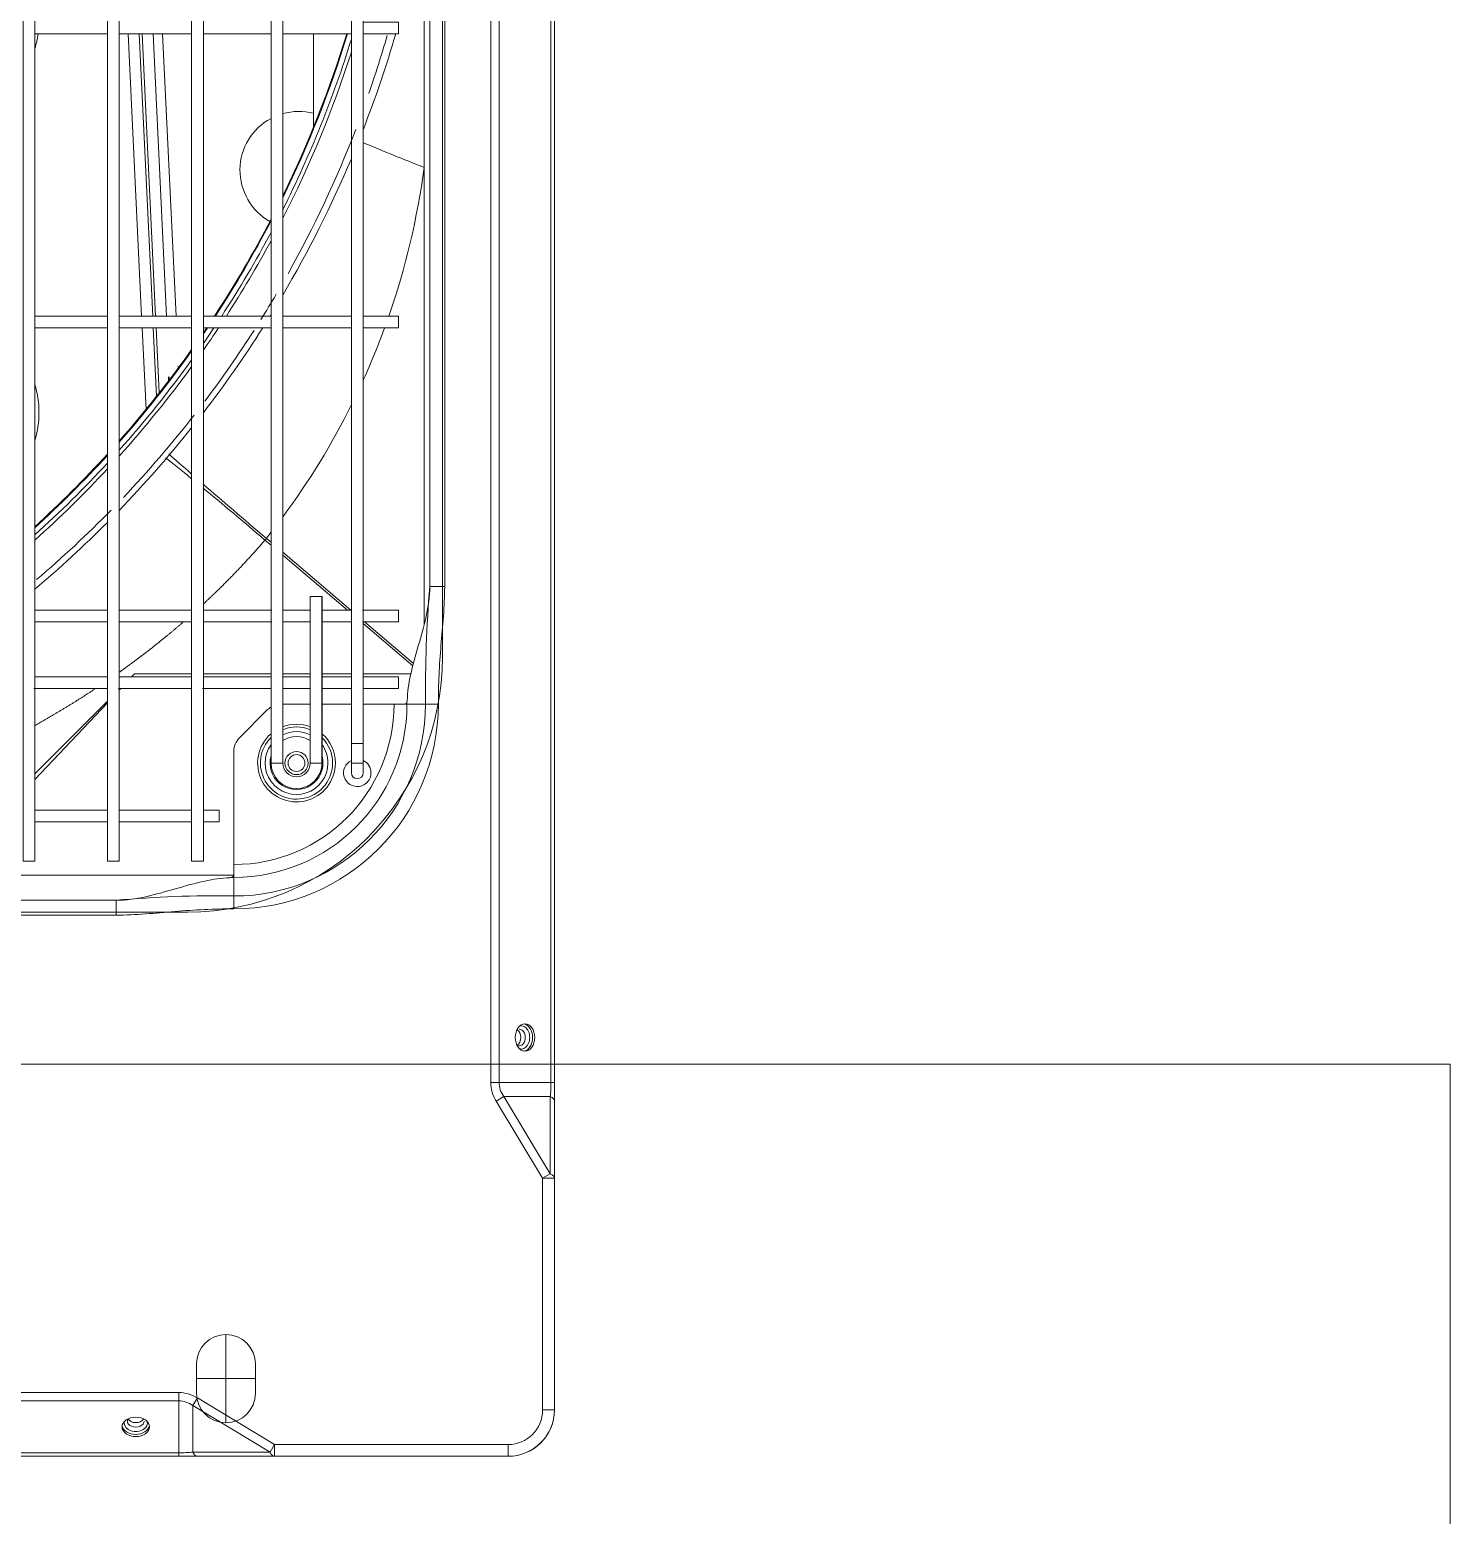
# Model space of a CAD drawing. Header units: millimetres. Extents: x 147592 to 201688, y -27981 to 8299.
# Drawn here: x 167237.8 to 167600, y -965 to -586.3 of the extents above; entities that cross this region are included whole.
import ezdxf

# ---------------------------------------------------------------- set-up
doc = ezdxf.new("R2010")
doc.units = ezdxf.units.MM
for name, color, linetype, lineweight in [('G-XREF-____-OTLN', 7, 'Continuous', 5), ('M-EQPM-____-OTLN', 7, 'Continuous', 5), ('S-FNDN-____-OTLN', 7, 'Continuous', 5)]:
    doc.layers.add(name, color=color, linetype=linetype, lineweight=lineweight)

# ---------------------------------------------------------------- blocks, each defined once
blk = doc.blocks.new('YXQH_ST_B9-20_rvt-1-二层给排水_消防平面图')
at = {"layer": 'S-FNDN-____-OTLN', "color": 251, "lineweight": 18, "true_color": 0x515151}
for p, q in [((167600.01, -850), (165600.01, -850)), ((167600.01, -1050), (167600.01, -850))]:
    blk.add_line(p, q, dxfattribs=at)
blk = doc.blocks.new('RUXYQ18BA - top_dwg-2871796-二层给排水_消防平面图')
at = {"layer": 'G-XREF-____-OTLN'}
for p, q in [((1342.59, 188.42), (1342.59, -336.37)), ((1345.59, -336.37), (1345.59, 188.42)), ((1383.07, -291.39), (1383.07, 143.44)), ((1282.36, -150.44), (1300.86, -150.44)), ((1303.85, -150.44), (1322.35, -150.44)), ((1312.42, -222.42), (1308.99, -150.44)), ((1325.35, -150.44), (1342.59, -150.44)), ((1345.59, -150.44), (1363.08, -150.44)), ((1353.38, -174.36), (1353.38, -150.44)), ((1300.86, -222.42), (1282.36, -222.42)), ((1322.35, -222.42), (1303.85, -222.42)), ((1342.59, -222.42), (1325.35, -222.42)), ((1342.38, -222.42), (1342.59, -222.07)), ((1363.08, -222.42), (1345.59, -222.42)), ((1282.36, -225.41), (1300.86, -225.41)), ((1303.85, -225.41), (1322.35, -225.41)), ((1313.4, -242.87), (1312.56, -225.41)), ((1325.35, -225.41), (1342.59, -225.41)), ((1345.59, -225.41), (1363.08, -225.41)), ((1300.86, -297.39), (1282.36, -297.39)), ((1322.35, -297.39), (1303.85, -297.39)), ((1342.59, -297.39), (1325.35, -297.39)), ((1352.59, -297.39), (1345.59, -297.39)), ((1363.08, -297.39), (1355.58, -297.39)), ((1282.36, -300.38), (1300.86, -300.38)), ((1303.85, -300.38), (1322.35, -300.38)), ((1325.35, -300.38), (1342.59, -300.38)), ((1345.59, -300.38), (1352.59, -300.38)), ((1355.58, -300.38), (1363.08, -300.38)), ((1342.59, -313.65), (1325.35, -313.65)), ((1352.59, -313.65), (1345.59, -313.65)), ((1363.08, -313.65), (1355.58, -313.65)), ((1378.29, -313.65), (1366.08, -313.65)), ((1300.86, -314.38), (1282.36, -314.38)), ((1282.36, -317.38), (1300.86, -317.38)), ((1322.35, -314.38), (1303.85, -314.38)), ((1304.06, -317.38), (1303.85, -317.58)), ((1304.26, -317.38), (1303.85, -317.81)), ((1303.85, -317.38), (1322.35, -317.38)), ((1342.59, -314.38), (1325.35, -314.38)), ((1325.35, -317.38), (1342.59, -317.38)), ((1352.59, -314.38), (1345.59, -314.38)), ((1345.59, -317.38), (1352.59, -317.38)), ((1363.08, -314.38), (1355.58, -314.38)), ((1355.58, -317.38), (1363.08, -317.38)), ((1300.86, -320.59), (1282.36, -339.12)), ((1300.86, -320.98), (1282.36, -340.57)), ((1352.59, -321.38), (1345.59, -321.38)), ((1363.08, -321.38), (1355.58, -321.38)), ((1341.62, -322.84), (1334.56, -329.91)), ((1300.86, -348.36), (1282.36, -348.36)), ((1322.35, -348.36), (1303.85, -348.36)), ((1282.36, -351.36), (1300.86, -351.36)), ((1303.85, -351.36), (1322.35, -351.36)), ((893.27, -371.36), (1303.1, -371.36)), ((1414.86, -442.24), (1414.86, -501.3)), ((1323.6, -489.56), (1323.6, -497.05)), ((1338.59, -497.05), (1338.59, -489.56))]:
    blk.add_line(p, q, dxfattribs=at)
at = {"layer": 'G-XREF-____-OTLN', "color": 251, "true_color": 0x666666}
for p, q in [((1309.58, -222.42), (1306.15, -150.44)), ((1309.73, -150.44), (1313.16, -222.42)), ((1315.95, -222.42), (1312.52, -150.44)), ((1314.94, -150.44), (1318.36, -222.42)), ((1310.71, -246.21), (1309.72, -225.41)), ((1313.3, -225.41), (1314.09, -241.99)), ((1316.42, -237.93), (1316.47, -238.92)), ((1342.59, -280.84), (1341.04, -279.52)), ((1341.4, -279.08), (1342.59, -280.09)), ((1345.59, -282.64), (1362.94, -297.39)), ((1362.05, -297.39), (1345.59, -283.39)), ((1378.77, -311.6), (1366.08, -300.81)), ((1366.46, -300.38), (1378.93, -310.99)), ((1342.59, -336.37), (1345.59, -336.37)), ((1355.58, -336.37), (1352.59, -336.37)), ((1363.08, -336.37), (1366.08, -336.37)), ((1319.06, -512.22), (1319.06, -513.1))]:
    blk.add_line(p, q, dxfattribs=at)
at = {"layer": 'G-XREF-____-OTLN', "color": 5, "true_color": 0x0000ff}
for p, q in [((1331.09, -482.06), (1331.09, -504.55)), ((1323.6, -493.3), (1338.59, -493.3))]:
    blk.add_line(p, q, dxfattribs=at)
at = {"layer": 'G-XREF-____-OTLN', "flags": 128}
for points in [[(1414.86, 243.4), (1414.86, 184.34), (1414.86, 164.68), (1414.86, 159.89), (1414.86, -417.8), (1414.86, -422.58), (1414.86, -442.24)], [(1363.08, 190.92), (1363.08, 188.42), (1363.08, -336.37), (1363.08, -338.87)], [(1366.08, -338.87), (1366.08, -336.37), (1366.08, 188.42), (1366.08, 190.92)], [(1381.62, -300.94), (1381.62, -184.51), (1381.62, -118)], [(1366.08, -150.44), (1375.08, -150.44), (1375.08, -147.45), (1366.08, -147.45)], [(1366.08, -225.41), (1375.08, -225.41), (1375.08, -222.42), (1366.08, -222.42)], [(1355.58, -336.37), (1355.58, -293.89), (1352.59, -293.89), (1352.59, -336.37)], [(1366.08, -300.38), (1375.08, -300.38), (1375.08, -297.39), (1366.08, -297.39)], [(1322.35, -313.65), (1307.78, -313.65), (1307.05, -314.38), (1307.78, -313.65)], [(1366.08, -317.38), (1375.08, -317.38), (1375.08, -314.38), (1366.08, -314.38)], [(1376.52, -321.38), (1373.95, -321.38), (1366.08, -321.38)], [(1333.09, -333.44), (1333.09, -362.24), (1333.08, -364.94), (1259.35, -364.94), (1256.17, -368.13), (930.3, -368.13), (931.1, -366.18)], [(1325.35, -351.36), (1329.34, -351.36), (1329.34, -348.36), (1325.35, -348.36)], [(1403.06, -513.1), (1343.51, -513.1), (1323.84, -513.1), (1319.06, -513.1), (267.56, -513.1), (262.78, -513.1), (243.11, -513.1), (183.55, -513.1)]]:
    blk.add_lwpolyline(points, dxfattribs=at)
for points in [[(1282.36, 213.41), (1279.36, 213.41), (1279.36, -361.36), (1282.36, -361.36)], [(1303.85, 213.41), (1300.86, 213.41), (1300.86, -361.36), (1303.85, -361.36)], [(1325.35, 213.41), (1322.35, 213.41), (1322.35, -361.36), (1325.35, -361.36)]]:
    blk.add_lwpolyline(points, close=True, dxfattribs=at)
at = {"layer": 'G-XREF-____-OTLN', "color": 251, "true_color": 0x666666, "flags": 128}
for points in [[(1400.74, -417.8), (1398.62, -417.8), (1398.62, 159.89), (1400.74, 159.89), (1400.74, -417.8), (1413.98, -417.8), (1414.86, -417.8)], [(1413.98, -417.8), (1413.98, 159.89), (1400.74, 159.89)], [(1383.07, 143.44), (1386.87, 143.44), (1386.87, -291.39), (1383.07, -291.39)], [(1376.52, -321.38), (1377.24, -321.38), (1377.3, -321.38), (1381.98, -321.38), (1385.27, -321.38)], [(1333.09, -373.55), (1333.09, -370.26), (1333.09, -365.58), (1333.09, -365.53), (1333.09, -364.8)], [(1303.1, -371.36), (1303.1, -375.15), (893.27, -375.15), (893.27, -371.36)], [(1414.86, -501.3), (1411.86, -501.3), (1411.86, -442.24), (1400.01, -422.58), (1401.96, -421.4), (1413.81, -441.07), (1413.81, -421.4), (1401.96, -421.4)], [(1414.86, -442.24), (1411.86, -442.24), (1413.81, -441.07)], [(267.56, -498.98), (267.56, -496.86), (1319.06, -496.86), (1319.06, -498.98), (1319.06, -512.22), (267.56, -512.22)], [(1319.06, -498.98), (267.56, -498.98), (267.56, -512.22), (267.56, -513.1)], [(1322.67, -500.19), (1323.84, -498.24), (1343.51, -510.1), (1403.06, -510.1), (1403.06, -513.1)], [(1342.33, -512.05), (1343.51, -510.1), (1343.51, -513.1)]]:
    blk.add_lwpolyline(points, dxfattribs=at)
blk.add_lwpolyline([(1322.67, -512.05), (1342.33, -512.05), (1322.67, -500.19)], close=True, dxfattribs=at)
at = {"layer": 'G-XREF-____-OTLN', "color": 251, "true_color": 0x666666}
blk.add_circle((1349.09, -336.37), 2.95, dxfattribs=at)
at = {"layer": 'G-XREF-____-OTLN'}
blk.add_circle((1349.09, -336.37), 2.15, dxfattribs=at)
at = {"layer": 'G-XREF-____-OTLN', "color": 251, "true_color": 0x666666}
for centre, radius, start, end in [((1258.34, -147.03), 25.07, 343.3439, 352.1787), ((1093.23, -68.44), 282.44, 333.3143, 342.8273), ((1093.23, -68.44), 283.44, 332.9151, 342.1851), ((1191.26, -159.39), 192.01, 340.8196, 352.4854), ((1093.23, -68.44), 282.44, 326.9651, 331.9901), ((1093.23, -68.44), 283.44, 327.0964, 331.6126), ((1093.23, -68.44), 283.44, 324.9766, 326.3714), ((1093.23, -68.44), 282.44, 325.267, 326.2364), ((1191.26, -159.39), 192.01, 335.6524, 339.8647), ((1093.23, -68.44), 282.44, 318.2213, 324.2132), ((1093.23, -68.44), 283.44, 317.9957, 323.9338), ((1327.59, -225.8), 16.49, 227.3562, 229.5874), ((1327.59, -225.8), 12.92, 227.3562, 228.6025), ((1258.34, -246.99), 25.07, 0, 16.6561), ((1191.26, -159.39), 192.01, 323.5236, 333.5233), ((1258.34, -246.99), 25.07, 343.3439, 0), ((1093.23, -68.44), 282.44, 312.0386, 317.3162), ((1093.23, -68.44), 283.44, 311.8567, 317.0976), ((1332.28, -271.98), 11.56, 319.2903, 322.1251), ((1191.26, -159.39), 192.01, 321.4416, 322.0311), ((1723.68, -318.86), 341.72, 175.3893, 180.4224), ((1333.09, -321.38), 44.15, 270, 0), ((1333.09, -321.38), 52.17, 270, 360), ((1333.09, -321.38), 40.86, 270, 0), ((1333.09, -321.38), 48.88, 270, 0), ((1399.61, -321.38), 22.37, 178.5448, 180), ((1349.09, -336.37), 9.91, 130.967, 360), ((1349.09, -336.37), 9.91, 69.3273, 110.6727), ((1349.09, -336.37), 9.2, 67.6576, 112.3424), ((1349.09, -336.37), 8.02, 64.15, 115.85), ((1349.09, -336.37), 9.91, 0, 49.033), ((1349.09, -336.37), 9.2, 134.9085, 360), ((1349.09, -336.37), 8.02, 144.0711, 360), ((1349.09, -336.37), 6.75, 58.7898, 121.2102), ((1349.09, -336.37), 9.2, 0, 45.0915), ((1349.09, -336.37), 8.02, 0, 35.9289), ((1349.09, -336.37), 6.75, 164.2243, 360), ((1349.09, -336.37), 6.75, 0, 15.7757), ((1333.09, -387.89), 22.37, 90, 91.4552), ((1328.43, -653.29), 283.07, 89.0557, 95.1325), ((1403.06, -501.3), 8.8, 270, 360)]:
    blk.add_arc(centre, radius, start, end, dxfattribs=at)
at = {"layer": 'G-XREF-____-OTLN'}
for centre, radius, start, end in [((1093.23, -68.44), 280.89, 333.9514, 343.0262), ((1093.23, -68.44), 281.09, 333.8682, 343.0386), ((1093.23, -68.44), 292.88, 338.6842, 343.7411), ((1349.66, -185.23), 14.99, 75.6159, 105.7582), ((1349.66, -185.23), 14.99, 75.6159, 105.7582), ((1349.66, -185.23), 14.99, 118.1368, 240.6222), ((1349.66, -185.23), 14.99, 118.1368, 240.6222), ((1554.97, 263.94), 480.78, 246.8559, 248.8652), ((1093.23, -68.44), 292.88, 329.4996, 337.1246), ((1093.23, -68.44), 280.89, 326.7589, 332.5913), ((1093.23, -68.44), 281.09, 326.7857, 332.5129), ((1093.23, -68.44), 280.89, 325.7264, 326.0245), ((1093.23, -68.44), 292.88, 322.4209, 327.5916), ((1093.23, -68.44), 281.09, 325.6666, 326.0519), ((1093.23, -68.44), 280.89, 318.577, 324.6548), ((1093.23, -68.44), 281.09, 318.5308, 324.5974), ((1093.23, -68.44), 292.88, 315.983, 321.4692), ((1093.23, -68.44), 280.89, 312.3248, 317.6607), ((1093.23, -68.44), 281.09, 312.2877, 317.616), ((1093.23, -68.44), 292.88, 310.2223, 315.1451), ((1375.57, -320.32), 1.75, 343.7632, 358.0938), ((1345.16, -326.37), 5, 120.9449, 135), ((1338.09, -333.44), 5, 135, 180), ((1349.09, -336.37), 6.5, 180, 360), ((1349.09, -336.37), 3.5, 180, 0), ((1364.58, -338.87), 3.5, 115.3769, 0), ((1364.58, -338.87), 3.5, 0, 64.6231), ((1364.58, -338.87), 1.5, 180, 0), ((1332.03, -363.85), 1.75, 271.9062, 286.2368), ((1331.09, -489.56), 7.5, 0, 180), ((1331.09, -497.05), 7.5, 180, 360), ((1403.06, -501.3), 11.8, 270, 360)]:
    blk.add_arc(centre, radius, start, end, dxfattribs=at)
at = {"layer": 'G-XREF-____-OTLN', "color": 251, "true_color": 0x666666}
for centre, major_axis, ratio, start_param, end_param in [((1341.04, -281.35), (-31.86, 27.34), 0.033084, 5.370745, 5.661238), ((1342.96, -279.08), (-32.07, 27.07), 0.023917, 0.623606, 0.889002), ((1341.04, -281.35), (-31.86, 27.34), 0.033084, 4.740773, 5.257587), ((1342.96, -279.08), (-32.07, 27.07), 0.023917, 1.00818, 1.542472), ((1405.9, -406.34), (0, 2.15), 0.707107, 3.142557, 6.299737), ((1406.47, -406.34), (0, 2.95), 0.707107, 3.141593, 6.541554), ((1406.47, -406.34), (0, 2.95), 0.707107, 2.878358, 3.141593), ((1415.87, -417.8), (17.25, 0), 0.707107, 3.141593, 3.544589), ((1415.87, -417.8), (15.13, 0), 0.60798, 3.141593, 3.544589), ((1411.86, -417.8), (0, 9.2), 0.230578, 4.309392, 4.712389), ((1411.86, -422.58), (-3, 0), 0.516334, 3.141593, 4.004199), ((1411.86, -442.24), (3, 0), 0.516334, 0, 0.862606), ((1319.06, -514.11), (0, 17.25), 0.707107, 5.880189, 6.283185), ((1319.06, -514.11), (0, 15.13), 0.60798, 5.880189, 6.283185), ((1308.1, -504.7), (2.95, 0), 0.707107, 3.141593, 6.541546), ((1308.1, -504.7), (2.95, 0), 0.707107, 2.883232, 3.141593), ((1308.1, -504.14), (2.15, 0), 0.707107, 3.142557, 6.299737), ((1319.06, -510.1), (9.2, 0), 0.230578, 4.712389, 5.115386), ((1323.84, -510.1), (0, 3), 0.516334, 2.278987, 3.141593), ((1343.51, -510.1), (0, 3), 0.516334, 2.278987, 3.141593)]:
    blk.add_ellipse(centre, major_axis=major_axis, ratio=ratio, start_param=start_param, end_param=end_param, dxfattribs=at)
at = {"layer": 'G-XREF-____-OTLN'}
for centre, major_axis in [((1407.36, -406.34), (0, 3.5)), ((1308.1, -505.6), (3.5, 0))]:
    blk.add_ellipse(centre, major_axis=major_axis, ratio=0.707107, dxfattribs=at)
for centre, major_axis, start_param, end_param in [((1404.77, -406.34), (0, 2.15), 3.563087, 5.858124), ((1406.8, -406.34), (0, 3.5), 3.256126, 6.168652), ((1308.1, -503), (2.15, 0), 3.561886, 5.848844), ((1308.1, -505.04), (3.5, 0), 3.256129, 6.168649)]:
    blk.add_ellipse(centre, major_axis=major_axis, ratio=0.707107, start_param=start_param, end_param=end_param, dxfattribs=at)
at = {"layer": 'G-XREF-____-OTLN', "color": 251, "true_color": 0x666666}
for points, degree, knots in [([(1341.04, -279.52), (1335.36, -286.14), (1328.99, -292.34), (1327.24, -294.04), (1325.45, -295.71)], 2, [0, 0, 0, 0.03125, 0.03125, 0.03998388, 0.03998388, 0.03998388]), ([(1386.87, -291.39), (1386.87, -293.89), (1386.74, -296.39), (1386.36, -301.38), (1386.13, -303.88), (1385.72, -308.87), (1385.55, -311.37), (1385.33, -316.37), (1385.27, -318.87), (1385.27, -321.38)], 3, [0, 0, 0, 0, 0.25, 0.25, 0.5, 0.5, 0.75, 0.75, 1, 1, 1, 1]), ([(1320.09, -300.5), (1318.02, -302.3), (1315.88, -304.06), (1310.1, -308.8), (1303.9, -313.21)], 2, [0.05276469, 0.05276469, 0.05276469, 0.0625, 0.0625, 0.08937189, 0.08937189, 0.08937189]), ([(1297.66, -317.49), (1292.52, -320.9), (1287.13, -324.06), (1284.79, -325.44), (1282.41, -326.77)], 2, [0.10289386, 0.10289386, 0.10289386, 0.125, 0.125, 0.13494031, 0.13494031, 0.13494031]), ([(1333.09, -373.55), (1330.59, -373.55), (1328.08, -373.61), (1323.08, -373.84), (1320.59, -374.01), (1315.6, -374.41), (1313.1, -374.64), (1308.11, -375.02), (1305.61, -375.15), (1303.1, -375.15)], 3, [0, 0, 0, 0, 0.25, 0.25, 0.5, 0.5, 0.75, 0.75, 1, 1, 1, 1])]:
    blk.add_open_spline(points, degree=degree, knots=knots, dxfattribs=at)
at = {"layer": 'G-XREF-____-OTLN'}
for points, knots in [([(1383.07, -291.39), (1383.07, -293.91), (1382.71, -296.43), (1381.61, -301.46), (1380.87, -303.97), (1379.42, -308.98), (1378.7, -311.48), (1377.71, -316.11), (1377.4, -318.25), (1377.32, -320.38)], [0, 0, 0, 0, 0.258763, 0.258763, 0.517526, 0.517526, 0.776289, 0.776289, 1, 1, 1, 1]), ([(1376.52, -321.38), (1376.61, -321.38), (1376.69, -321.37), (1376.84, -321.33), (1376.91, -321.29), (1377.03, -321.2), (1377.09, -321.14), (1377.18, -320.99), (1377.22, -320.91), (1377.25, -320.81)], [0, 0, 0, 0, 0.25, 0.25, 0.5, 0.5, 0.75, 0.75, 1, 1, 1, 1]), ([(1332.09, -365.6), (1329.96, -365.68), (1327.83, -366), (1323.19, -366.99), (1320.7, -367.7), (1315.69, -369.15), (1313.18, -369.89), (1308.15, -370.99), (1305.63, -371.36), (1303.1, -371.36)], [0, 0, 0, 0, 0.223711, 0.223711, 0.482474, 0.482474, 0.741237, 0.741237, 1, 1, 1, 1]), ([(1332.52, -365.53), (1332.72, -365.47), (1332.87, -365.38), (1333.06, -365.12), (1333.09, -364.97), (1333.09, -364.8)], [0, 0, 0, 0, 0.5, 0.5, 1, 1, 1, 1]), ([(1405.9, -408.47), (1405.88, -408.48), (1405.73, -408.51), (1405.56, -408.43), (1405.4, -408.3), (1405.39, -408.29)], [0, 0, 0, 0, 0.0376259, 0.300995, 0.3150279, 0.3150279, 0.3150279, 0.3150279]), ([(1305.97, -504.14), (1305.96, -504.12), (1305.93, -503.97), (1306.02, -503.79), (1306.15, -503.63), (1306.16, -503.62)], [0, 0, 0, 0, 0.0376259, 0.300995, 0.3193476, 0.3193476, 0.3193476, 0.3193476])]:
    blk.add_open_spline(points, degree=3, knots=knots, dxfattribs=at)
blk = doc.blocks.new('RUXYQ18BA - top_dwg-V211-二层给排水_消防平面图')
at = {"layer": 'G-XREF-____-OTLN'}
for p, q in [((1342.59, 188.42), (1342.59, -336.37)), ((1345.59, -336.37), (1345.59, 188.42)), ((1383.07, -291.39), (1383.07, 143.44)), ((1282.36, -150.44), (1300.86, -150.44)), ((1303.85, -150.44), (1322.35, -150.44)), ((1312.42, -222.42), (1308.99, -150.44)), ((1325.35, -150.44), (1342.59, -150.44)), ((1345.59, -150.44), (1363.08, -150.44)), ((1353.38, -174.36), (1353.38, -150.44)), ((1300.86, -222.42), (1282.36, -222.42)), ((1322.35, -222.42), (1303.85, -222.42)), ((1342.59, -222.42), (1325.35, -222.42)), ((1342.38, -222.42), (1342.59, -222.07)), ((1363.08, -222.42), (1345.59, -222.42)), ((1282.36, -225.41), (1300.86, -225.41)), ((1303.85, -225.41), (1322.35, -225.41)), ((1313.4, -242.87), (1312.56, -225.41)), ((1325.35, -225.41), (1342.59, -225.41)), ((1345.59, -225.41), (1363.08, -225.41)), ((1300.86, -297.39), (1282.36, -297.39)), ((1322.35, -297.39), (1303.85, -297.39)), ((1342.59, -297.39), (1325.35, -297.39)), ((1352.59, -297.39), (1345.59, -297.39)), ((1363.08, -297.39), (1355.58, -297.39)), ((1282.36, -300.38), (1300.86, -300.38)), ((1303.85, -300.38), (1322.35, -300.38)), ((1325.35, -300.38), (1342.59, -300.38)), ((1345.59, -300.38), (1352.59, -300.38)), ((1355.58, -300.38), (1363.08, -300.38)), ((1342.59, -313.65), (1325.35, -313.65)), ((1352.59, -313.65), (1345.59, -313.65)), ((1363.08, -313.65), (1355.58, -313.65)), ((1378.29, -313.65), (1366.08, -313.65)), ((1300.86, -314.38), (1282.36, -314.38)), ((1282.36, -317.38), (1300.86, -317.38)), ((1322.35, -314.38), (1303.85, -314.38)), ((1304.06, -317.38), (1303.85, -317.58)), ((1304.26, -317.38), (1303.85, -317.81)), ((1303.85, -317.38), (1322.35, -317.38)), ((1342.59, -314.38), (1325.35, -314.38)), ((1325.35, -317.38), (1342.59, -317.38)), ((1352.59, -314.38), (1345.59, -314.38)), ((1345.59, -317.38), (1352.59, -317.38)), ((1363.08, -314.38), (1355.58, -314.38)), ((1355.58, -317.38), (1363.08, -317.38)), ((1300.86, -320.59), (1282.36, -339.12)), ((1300.86, -320.98), (1282.36, -340.57)), ((1352.59, -321.38), (1345.59, -321.38)), ((1363.08, -321.38), (1355.58, -321.38)), ((1341.62, -322.84), (1334.56, -329.91)), ((1300.86, -348.36), (1282.36, -348.36)), ((1322.35, -348.36), (1303.85, -348.36)), ((1282.36, -351.36), (1300.86, -351.36)), ((1303.85, -351.36), (1322.35, -351.36)), ((893.27, -371.36), (1303.1, -371.36)), ((1414.86, -442.24), (1414.86, -501.3)), ((1323.6, -489.56), (1323.6, -497.05)), ((1338.59, -497.05), (1338.59, -489.56))]:
    blk.add_line(p, q, dxfattribs=at)
at = {"layer": 'G-XREF-____-OTLN', "color": 251, "true_color": 0x666666}
for p, q in [((1309.58, -222.42), (1306.15, -150.44)), ((1309.73, -150.44), (1313.16, -222.42)), ((1315.95, -222.42), (1312.52, -150.44)), ((1314.94, -150.44), (1318.36, -222.42)), ((1310.71, -246.21), (1309.72, -225.41)), ((1313.3, -225.41), (1314.09, -241.99)), ((1316.42, -237.93), (1316.47, -238.92)), ((1342.59, -280.84), (1341.04, -279.52)), ((1341.4, -279.08), (1342.59, -280.09)), ((1345.59, -282.64), (1362.94, -297.39)), ((1362.05, -297.39), (1345.59, -283.39)), ((1378.77, -311.6), (1366.08, -300.81)), ((1366.46, -300.38), (1378.93, -310.99)), ((1342.59, -336.37), (1345.59, -336.37)), ((1355.58, -336.37), (1352.59, -336.37)), ((1363.08, -336.37), (1366.08, -336.37)), ((1319.06, -512.22), (1319.06, -513.1))]:
    blk.add_line(p, q, dxfattribs=at)
at = {"layer": 'G-XREF-____-OTLN', "color": 5, "true_color": 0x0000ff}
for p, q in [((1331.09, -482.06), (1331.09, -504.55)), ((1323.6, -493.3), (1338.59, -493.3))]:
    blk.add_line(p, q, dxfattribs=at)
at = {"layer": 'G-XREF-____-OTLN', "flags": 128}
for points in [[(1414.86, 243.4), (1414.86, 184.34), (1414.86, 164.68), (1414.86, 159.89), (1414.86, -417.8), (1414.86, -422.58), (1414.86, -442.24)], [(1363.08, 190.92), (1363.08, 188.42), (1363.08, -336.37), (1363.08, -338.87)], [(1366.08, -338.87), (1366.08, -336.37), (1366.08, 188.42), (1366.08, 190.92)], [(1381.62, -300.94), (1381.62, -184.51), (1381.62, -118)], [(1366.08, -150.44), (1375.08, -150.44), (1375.08, -147.45), (1366.08, -147.45)], [(1366.08, -225.41), (1375.08, -225.41), (1375.08, -222.42), (1366.08, -222.42)], [(1355.58, -336.37), (1355.58, -293.89), (1352.59, -293.89), (1352.59, -336.37)], [(1366.08, -300.38), (1375.08, -300.38), (1375.08, -297.39), (1366.08, -297.39)], [(1322.35, -313.65), (1307.78, -313.65), (1307.05, -314.38), (1307.78, -313.65)], [(1366.08, -317.38), (1375.08, -317.38), (1375.08, -314.38), (1366.08, -314.38)], [(1376.52, -321.38), (1373.95, -321.38), (1366.08, -321.38)], [(1333.09, -333.44), (1333.09, -362.24), (1333.08, -364.94), (1259.35, -364.94), (1256.17, -368.13), (930.3, -368.13), (931.1, -366.18)], [(1325.35, -351.36), (1329.34, -351.36), (1329.34, -348.36), (1325.35, -348.36)], [(1403.06, -513.1), (1343.51, -513.1), (1323.84, -513.1), (1319.06, -513.1), (267.56, -513.1), (262.78, -513.1), (243.11, -513.1), (183.55, -513.1)]]:
    blk.add_lwpolyline(points, dxfattribs=at)
for points in [[(1282.36, 213.41), (1279.36, 213.41), (1279.36, -361.36), (1282.36, -361.36)], [(1303.85, 213.41), (1300.86, 213.41), (1300.86, -361.36), (1303.85, -361.36)], [(1325.35, 213.41), (1322.35, 213.41), (1322.35, -361.36), (1325.35, -361.36)]]:
    blk.add_lwpolyline(points, close=True, dxfattribs=at)
at = {"layer": 'G-XREF-____-OTLN', "color": 251, "true_color": 0x666666, "flags": 128}
for points in [[(1400.74, -417.8), (1398.62, -417.8), (1398.62, 159.89), (1400.74, 159.89), (1400.74, -417.8), (1413.98, -417.8), (1414.86, -417.8)], [(1413.98, -417.8), (1413.98, 159.89), (1400.74, 159.89)], [(1383.07, 143.44), (1386.87, 143.44), (1386.87, -291.39), (1383.07, -291.39)], [(1376.52, -321.38), (1377.24, -321.38), (1377.3, -321.38), (1381.98, -321.38), (1385.27, -321.38)], [(1333.09, -373.55), (1333.09, -370.26), (1333.09, -365.58), (1333.09, -365.53), (1333.09, -364.8)], [(1303.1, -371.36), (1303.1, -375.15), (893.27, -375.15), (893.27, -371.36)], [(1414.86, -501.3), (1411.86, -501.3), (1411.86, -442.24), (1400.01, -422.58), (1401.96, -421.4), (1413.81, -441.07), (1413.81, -421.4), (1401.96, -421.4)], [(1414.86, -442.24), (1411.86, -442.24), (1413.81, -441.07)], [(267.56, -498.98), (267.56, -496.86), (1319.06, -496.86), (1319.06, -498.98), (1319.06, -512.22), (267.56, -512.22)], [(1319.06, -498.98), (267.56, -498.98), (267.56, -512.22), (267.56, -513.1)], [(1322.67, -500.19), (1323.84, -498.24), (1343.51, -510.1), (1403.06, -510.1), (1403.06, -513.1)], [(1342.33, -512.05), (1343.51, -510.1), (1343.51, -513.1)]]:
    blk.add_lwpolyline(points, dxfattribs=at)
blk.add_lwpolyline([(1322.67, -512.05), (1342.33, -512.05), (1322.67, -500.19)], close=True, dxfattribs=at)
at = {"layer": 'G-XREF-____-OTLN', "color": 251, "true_color": 0x666666}
blk.add_circle((1349.09, -336.37), 2.95, dxfattribs=at)
at = {"layer": 'G-XREF-____-OTLN'}
blk.add_circle((1349.09, -336.37), 2.15, dxfattribs=at)
at = {"layer": 'G-XREF-____-OTLN', "color": 251, "true_color": 0x666666}
for centre, radius, start, end in [((1258.34, -147.03), 25.07, 343.3439, 352.1787), ((1093.23, -68.44), 282.44, 333.3143, 342.8273), ((1093.23, -68.44), 283.44, 332.9151, 342.1851), ((1191.26, -159.39), 192.01, 340.8196, 352.4854), ((1093.23, -68.44), 282.44, 326.9651, 331.9901), ((1093.23, -68.44), 283.44, 327.0964, 331.6126), ((1093.23, -68.44), 283.44, 324.9766, 326.3714), ((1093.23, -68.44), 282.44, 325.267, 326.2364), ((1191.26, -159.39), 192.01, 335.6524, 339.8647), ((1093.23, -68.44), 282.44, 318.2213, 324.2132), ((1093.23, -68.44), 283.44, 317.9957, 323.9338), ((1327.59, -225.8), 16.49, 227.3562, 229.5874), ((1327.59, -225.8), 12.92, 227.3562, 228.6025), ((1258.34, -246.99), 25.07, 0, 16.6561), ((1191.26, -159.39), 192.01, 323.5236, 333.5233), ((1258.34, -246.99), 25.07, 343.3439, 0), ((1093.23, -68.44), 282.44, 312.0386, 317.3162), ((1093.23, -68.44), 283.44, 311.8567, 317.0976), ((1332.28, -271.98), 11.56, 319.2903, 322.1251), ((1191.26, -159.39), 192.01, 321.4416, 322.0311), ((1723.68, -318.86), 341.72, 175.3893, 180.4224), ((1333.09, -321.38), 44.15, 270, 0), ((1333.09, -321.38), 52.17, 270, 360), ((1333.09, -321.38), 40.86, 270, 0), ((1333.09, -321.38), 48.88, 270, 0), ((1399.61, -321.38), 22.37, 178.5448, 180), ((1349.09, -336.37), 9.91, 130.967, 360), ((1349.09, -336.37), 9.91, 69.3273, 110.6727), ((1349.09, -336.37), 9.2, 67.6576, 112.3424), ((1349.09, -336.37), 8.02, 64.15, 115.85), ((1349.09, -336.37), 9.91, 0, 49.033), ((1349.09, -336.37), 9.2, 134.9085, 360), ((1349.09, -336.37), 8.02, 144.0711, 360), ((1349.09, -336.37), 6.75, 58.7898, 121.2102), ((1349.09, -336.37), 9.2, 0, 45.0915), ((1349.09, -336.37), 8.02, 0, 35.9289), ((1349.09, -336.37), 6.75, 164.2243, 360), ((1349.09, -336.37), 6.75, 0, 15.7757), ((1333.09, -387.89), 22.37, 90, 91.4552), ((1328.43, -653.29), 283.07, 89.0557, 95.1325), ((1403.06, -501.3), 8.8, 270, 360)]:
    blk.add_arc(centre, radius, start, end, dxfattribs=at)
at = {"layer": 'G-XREF-____-OTLN'}
for centre, radius, start, end in [((1093.23, -68.44), 280.89, 333.9514, 343.0262), ((1093.23, -68.44), 281.09, 333.8682, 343.0386), ((1093.23, -68.44), 292.88, 338.6842, 343.7411), ((1349.66, -185.23), 14.99, 75.6159, 105.7582), ((1349.66, -185.23), 14.99, 75.6159, 105.7582), ((1349.66, -185.23), 14.99, 118.1368, 240.6222), ((1349.66, -185.23), 14.99, 118.1368, 240.6222), ((1554.97, 263.94), 480.78, 246.8559, 248.8652), ((1093.23, -68.44), 292.88, 329.4996, 337.1246), ((1093.23, -68.44), 280.89, 326.7589, 332.5913), ((1093.23, -68.44), 281.09, 326.7857, 332.5129), ((1093.23, -68.44), 280.89, 325.7264, 326.0245), ((1093.23, -68.44), 292.88, 322.4209, 327.5916), ((1093.23, -68.44), 281.09, 325.6666, 326.0519), ((1093.23, -68.44), 280.89, 318.577, 324.6548), ((1093.23, -68.44), 281.09, 318.5308, 324.5974), ((1093.23, -68.44), 292.88, 315.983, 321.4692), ((1093.23, -68.44), 280.89, 312.3248, 317.6607), ((1093.23, -68.44), 281.09, 312.2877, 317.616), ((1093.23, -68.44), 292.88, 310.2223, 315.1451), ((1375.57, -320.32), 1.75, 343.7632, 358.0938), ((1345.16, -326.37), 5, 120.9449, 135), ((1338.09, -333.44), 5, 135, 180), ((1349.09, -336.37), 6.5, 180, 360), ((1349.09, -336.37), 3.5, 180, 0), ((1364.58, -338.87), 3.5, 115.3769, 0), ((1364.58, -338.87), 3.5, 0, 64.6231), ((1364.58, -338.87), 1.5, 180, 0), ((1332.03, -363.85), 1.75, 271.9062, 286.2368), ((1331.09, -489.56), 7.5, 0, 180), ((1331.09, -497.05), 7.5, 180, 360), ((1403.06, -501.3), 11.8, 270, 360)]:
    blk.add_arc(centre, radius, start, end, dxfattribs=at)
at = {"layer": 'G-XREF-____-OTLN', "color": 251, "true_color": 0x666666}
for centre, major_axis, ratio, start_param, end_param in [((1341.04, -281.35), (-31.86, 27.34), 0.033084, 5.370745, 5.661238), ((1342.96, -279.08), (-32.07, 27.07), 0.023917, 0.623606, 0.889002), ((1341.04, -281.35), (-31.86, 27.34), 0.033084, 4.740773, 5.257587), ((1342.96, -279.08), (-32.07, 27.07), 0.023917, 1.00818, 1.542472), ((1405.9, -406.34), (0, 2.15), 0.707107, 3.142557, 6.299737), ((1406.47, -406.34), (0, 2.95), 0.707107, 3.141593, 6.541554), ((1406.47, -406.34), (0, 2.95), 0.707107, 2.878358, 3.141593), ((1415.87, -417.8), (17.25, 0), 0.707107, 3.141593, 3.544589), ((1415.87, -417.8), (15.13, 0), 0.60798, 3.141593, 3.544589), ((1411.86, -417.8), (0, 9.2), 0.230578, 4.309392, 4.712389), ((1411.86, -422.58), (-3, 0), 0.516334, 3.141593, 4.004199), ((1411.86, -442.24), (3, 0), 0.516334, 0, 0.862606), ((1319.06, -514.11), (0, 17.25), 0.707107, 5.880189, 6.283185), ((1319.06, -514.11), (0, 15.13), 0.60798, 5.880189, 6.283185), ((1308.1, -504.7), (2.95, 0), 0.707107, 3.141593, 6.541546), ((1308.1, -504.7), (2.95, 0), 0.707107, 2.883232, 3.141593), ((1308.1, -504.14), (2.15, 0), 0.707107, 3.142557, 6.299737), ((1319.06, -510.1), (9.2, 0), 0.230578, 4.712389, 5.115386), ((1323.84, -510.1), (0, 3), 0.516334, 2.278987, 3.141593), ((1343.51, -510.1), (0, 3), 0.516334, 2.278987, 3.141593)]:
    blk.add_ellipse(centre, major_axis=major_axis, ratio=ratio, start_param=start_param, end_param=end_param, dxfattribs=at)
at = {"layer": 'G-XREF-____-OTLN'}
for centre, major_axis in [((1407.36, -406.34), (0, 3.5)), ((1308.1, -505.6), (3.5, 0))]:
    blk.add_ellipse(centre, major_axis=major_axis, ratio=0.707107, dxfattribs=at)
for centre, major_axis, start_param, end_param in [((1404.77, -406.34), (0, 2.15), 3.563087, 5.858124), ((1406.8, -406.34), (0, 3.5), 3.256126, 6.168652), ((1308.1, -503), (2.15, 0), 3.561886, 5.848844), ((1308.1, -505.04), (3.5, 0), 3.256129, 6.168649)]:
    blk.add_ellipse(centre, major_axis=major_axis, ratio=0.707107, start_param=start_param, end_param=end_param, dxfattribs=at)
at = {"layer": 'G-XREF-____-OTLN', "color": 251, "true_color": 0x666666}
for points, degree, knots in [([(1341.04, -279.52), (1335.36, -286.14), (1328.99, -292.34), (1327.24, -294.04), (1325.45, -295.71)], 2, [0, 0, 0, 0.03125, 0.03125, 0.03998388, 0.03998388, 0.03998388]), ([(1386.87, -291.39), (1386.87, -293.89), (1386.74, -296.39), (1386.36, -301.38), (1386.13, -303.88), (1385.72, -308.87), (1385.55, -311.37), (1385.33, -316.37), (1385.27, -318.87), (1385.27, -321.38)], 3, [0, 0, 0, 0, 0.25, 0.25, 0.5, 0.5, 0.75, 0.75, 1, 1, 1, 1]), ([(1320.09, -300.5), (1318.02, -302.3), (1315.88, -304.06), (1310.1, -308.8), (1303.9, -313.21)], 2, [0.05276469, 0.05276469, 0.05276469, 0.0625, 0.0625, 0.08937189, 0.08937189, 0.08937189]), ([(1297.66, -317.49), (1292.52, -320.9), (1287.13, -324.06), (1284.79, -325.44), (1282.41, -326.77)], 2, [0.10289386, 0.10289386, 0.10289386, 0.125, 0.125, 0.13494031, 0.13494031, 0.13494031]), ([(1333.09, -373.55), (1330.59, -373.55), (1328.08, -373.61), (1323.08, -373.84), (1320.59, -374.01), (1315.6, -374.41), (1313.1, -374.64), (1308.11, -375.02), (1305.61, -375.15), (1303.1, -375.15)], 3, [0, 0, 0, 0, 0.25, 0.25, 0.5, 0.5, 0.75, 0.75, 1, 1, 1, 1])]:
    blk.add_open_spline(points, degree=degree, knots=knots, dxfattribs=at)
at = {"layer": 'G-XREF-____-OTLN'}
for points, knots in [([(1383.07, -291.39), (1383.07, -293.91), (1382.71, -296.43), (1381.61, -301.46), (1380.87, -303.97), (1379.42, -308.98), (1378.7, -311.48), (1377.71, -316.11), (1377.4, -318.25), (1377.32, -320.38)], [0, 0, 0, 0, 0.258763, 0.258763, 0.517526, 0.517526, 0.776289, 0.776289, 1, 1, 1, 1]), ([(1376.52, -321.38), (1376.61, -321.38), (1376.69, -321.37), (1376.84, -321.33), (1376.91, -321.29), (1377.03, -321.2), (1377.09, -321.14), (1377.18, -320.99), (1377.22, -320.91), (1377.25, -320.81)], [0, 0, 0, 0, 0.25, 0.25, 0.5, 0.5, 0.75, 0.75, 1, 1, 1, 1]), ([(1332.09, -365.6), (1329.96, -365.68), (1327.83, -366), (1323.19, -366.99), (1320.7, -367.7), (1315.69, -369.15), (1313.18, -369.89), (1308.15, -370.99), (1305.63, -371.36), (1303.1, -371.36)], [0, 0, 0, 0, 0.223711, 0.223711, 0.482474, 0.482474, 0.741237, 0.741237, 1, 1, 1, 1]), ([(1332.52, -365.53), (1332.72, -365.47), (1332.87, -365.38), (1333.06, -365.12), (1333.09, -364.97), (1333.09, -364.8)], [0, 0, 0, 0, 0.5, 0.5, 1, 1, 1, 1]), ([(1405.9, -408.47), (1405.88, -408.48), (1405.73, -408.51), (1405.56, -408.43), (1405.4, -408.3), (1405.39, -408.29)], [0, 0, 0, 0, 0.0376259, 0.300995, 0.3150279, 0.3150279, 0.3150279, 0.3150279]), ([(1305.97, -504.14), (1305.96, -504.12), (1305.93, -503.97), (1306.02, -503.79), (1306.15, -503.63), (1306.16, -503.62)], [0, 0, 0, 0, 0.0376259, 0.300995, 0.3193476, 0.3193476, 0.3193476, 0.3193476])]:
    blk.add_open_spline(points, degree=3, knots=knots, dxfattribs=at)
blk = doc.blocks.new('RUXYQ18BA - RUXYQ18BA-2871902-二层给排水_消防平面图')
at = {"layer": 'M-EQPM-____-OTLN'}
for p, q in [((621.55, 11.86), (621.55, 756.62)), ((489.05, 151.74), (489.05, 726.51)), ((507.55, 726.51), (507.55, 151.74)), ((510.55, 151.74), (510.55, 726.51)), ((529.04, 726.51), (529.04, 151.74)), ((532.04, 151.74), (532.04, 726.51)), ((549.28, 701.52), (549.28, 176.73)), ((552.28, 176.73), (552.28, 701.52)), ((569.77, 696.52), (569.77, 181.73)), ((572.77, 181.73), (572.77, 696.52)), ((593.01, 679.5), (593.01, 203.74)), ((581.77, 362.65), (581.77, 365.65)), ((489.05, 362.65), (507.55, 362.65)), ((510.55, 362.65), (529.04, 362.65)), ((532.04, 362.65), (549.28, 362.65)), ((552.28, 362.65), (569.77, 362.65)), ((572.77, 362.65), (581.77, 362.65)), ((507.55, 290.68), (489.05, 290.68)), ((529.04, 290.68), (510.55, 290.68)), ((549.28, 290.68), (532.04, 290.68)), ((569.77, 290.68), (552.28, 290.68)), ((581.77, 290.68), (572.77, 290.68)), ((581.77, 287.68), (581.77, 290.68)), ((489.05, 287.68), (507.55, 287.68)), ((510.55, 287.68), (529.04, 287.68)), ((532.04, 287.68), (549.28, 287.68)), ((552.28, 287.68), (569.77, 287.68)), ((572.77, 287.68), (581.77, 287.68)), ((562.28, 219.21), (559.28, 219.21)), ((559.28, 219.21), (559.28, 176.73)), ((562.28, 176.73), (562.28, 219.21)), ((507.55, 215.71), (489.05, 215.71)), ((489.05, 212.71), (507.55, 212.71)), ((529.04, 215.71), (510.55, 215.71)), ((510.55, 212.71), (529.04, 212.71)), ((549.5, 215.71), (532.04, 215.71)), ((532.04, 212.71), (549.49, 212.71)), ((559.28, 215.71), (552.28, 215.71)), ((552.28, 212.71), (559.28, 212.71)), ((569.77, 215.71), (562.28, 215.71)), ((562.28, 212.71), (569.77, 212.71)), ((581.77, 215.71), (572.57, 215.71)), ((572.59, 212.71), (581.77, 212.71)), ((581.77, 212.71), (581.77, 215.71)), ((507.55, 198.72), (489.05, 198.72)), ((529.04, 198.72), (510.55, 198.72)), ((549.41, 198.72), (532.04, 198.72)), ((559.28, 198.72), (552.28, 198.72)), ((569.77, 198.72), (562.28, 198.72)), ((581.77, 198.72), (572.67, 198.72)), ((581.77, 195.72), (581.77, 198.72)), ((488.82, 195.72), (507.55, 195.72)), ((510.32, 195.72), (529.04, 195.72)), ((531.81, 195.72), (549.39, 195.72)), ((552.28, 195.72), (559.28, 195.72)), ((562.28, 195.72), (569.77, 195.72)), ((572.69, 195.72), (581.77, 195.72)), ((569.77, 181.73), (572.77, 181.73)), ((507.55, 164.73), (488.99, 164.73)), ((529.04, 164.73), (510.48, 164.73)), ((536.04, 164.73), (531.97, 164.73)), ((536.04, 161.74), (536.04, 164.73)), ((489, 161.74), (507.55, 161.74)), ((510.49, 161.74), (529.04, 161.74)), ((531.98, 161.74), (536.04, 161.74)), ((486.06, 151.74), (489.05, 151.74)), ((507.55, 151.74), (510.55, 151.74)), ((529.04, 151.74), (532.04, 151.74)), ((528.01, 138.74), (77.24, 138.74)), ((-609.89, 0), (609.69, 0))]:
    blk.add_line(p, q, dxfattribs=at)
for centre, radius, start, end in [((304.88, 440.62), 285, 340.909, 344.0369), ((304.88, 440.62), 285, 330.7798, 338.9551), ((304.88, 440.62), 285, 328.0425, 329.5718), ((304.88, 440.62), 285, 322.9734, 327.3908), ((304.88, 440.62), 285, 316.5046, 322.0708), ((304.88, 440.62), 285, 310.3754, 315.6019), ((528.01, 203.74), 65, 270, 360), ((555.78, 176.73), 6.5, 180, 360), ((555.78, 176.73), 3.5, 180, 270), ((555.78, 176.73), 3.5, 270, 0), ((609.69, 11.86), 11.86, 270, 360)]:
    blk.add_arc(centre, radius, start, end, dxfattribs=at)
for name in ['RUXYQ18BA - top_dwg-2871796-二层给排水_消防平面图', 'RUXYQ18BA - top_dwg-V211-二层给排水_消防平面图']:
    blk.add_blockref(name, (-793.31, 513.1))

msp = doc.modelspace()

# ---------------------------------------------------------------- block references
at = {"lineweight": 5}
msp.add_blockref('YXQH_ST_B9-20_rvt-1-二层给排水_消防平面图', (0, 0), dxfattribs=at)
at = {"layer": 'M-EQPM-____-OTLN', "lineweight": 80}
msp.add_blockref('RUXYQ18BA - RUXYQ18BA-2871902-二层给排水_消防平面图', (166750.01, -950), dxfattribs=at)

doc.saveas('drawing.dxf')
